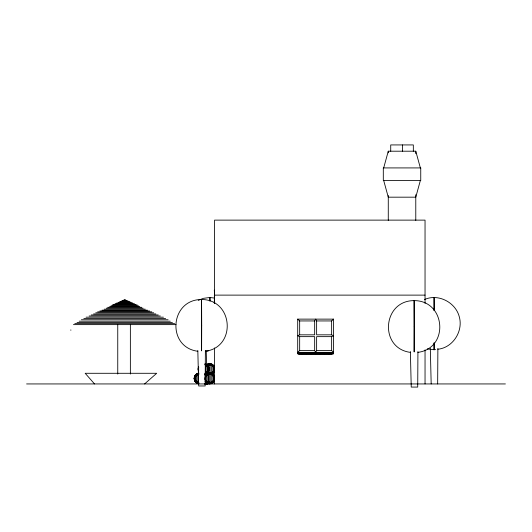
<?xml version="1.0" encoding="UTF-8"?>
<svg xmlns="http://www.w3.org/2000/svg" width="532" height="532" viewBox="0 0 532 532"><rect width="100%" height="100%" fill="white"/><g stroke="black" fill="none" stroke-linecap="round" stroke-linejoin="round"><path stroke-width="0.8" d="M205.379 350.468L205.166 385.966L198.689 385.966L197.824 350.468M417.926 351.566L417.72 387.07L411.236 387.07L410.372 351.566M434.152 342.921L434.072 349.743L427.309 348.852M437.663 383.938L437.876 348.44M212.474 374.169L212.487 373.085M212.075 373.81L212.168 373.092L211.856 373.63M209.395 372.852L209.714 372.872M209.362 382.229L209.934 382.189L209.422 382.255M209.714 381.963L209.808 382.269M212.501 373.464L212.434 374.249A5.273 2.76 15.4 0 0 212.015 373.278M195.104 377.261L195.563 380.739L198.343 382.874M195.018 378.445L195.237 377.048A4.515 4.515 0 0 1 195.577 376.27L195.716 376.024A4.515 4.515 0 0 1 196.242 375.353L196.441 375.153A4.515 4.515 0 0 1 197.113 374.634L197.352 374.488A4.515 4.515 0 0 1 198.137 374.149L198.409 374.069A4.515 4.515 0 0 1 198.682 374.009M198.702 382.801C194.313 382.062 194.014 375.206 198.396 374.215L198.117 373.165M212.015 382.575C202.16 386.651 203.942 368.59 212.94 375.153M205.532 376.816A4.429 4.429 0 0 0 205.432 377.075C204.448 379.948 206.615 382.847 209.648 383.027M205.532 380.074A4.429 4.429 0 0 1 205.432 379.815L205.359 379.549A4.429 4.429 0 0 1 205.359 377.341L206.469 375.24L205.219 378.445L205.857 380.633L207.46 382.235L210.752 382.734M205.046 379.675L205.458 379.569L205.458 377.321L205.046 377.215M204.966 364.852A4.429 4.429 0 0 1 205.738 365.185L205.738 372.939C207.739 372.041 208.351 369.654 207.892 367.672A4.515 4.515 0 0 0 207.553 366.894L207.413 366.648A4.515 4.515 0 0 0 206.888 365.976L206.689 365.777A4.515 4.515 0 0 0 206.017 365.258L205.778 365.112A4.515 4.515 0 0 0 204.993 364.772M206.842 372.307L205.891 373.038C207.773 372.121 208.557 369.84 208.025 367.885M208.098 370.272L207.633 366.741L205.924 365.038M214.29 371.802L213.312 371.236C215.387 367.991 211.716 363.582 208.185 364.852A4.429 4.429 0 0 0 207.42 365.185M210.685 373.291C213.891 372.367 215.227 368.264 212.647 365.976L213.432 365.198M205.638 380.333A4.429 4.429 0 0 0 205.764 380.579L207.513 382.328A4.429 4.429 0 0 0 208.278 382.661C210.958 383.579 214.064 381.291 213.984 378.445L214.409 378.445M205.638 376.556A4.429 4.429 0 0 1 205.764 376.31L207.513 374.561A4.429 4.429 0 0 1 208.278 374.229C213.033 372.613 216.524 379.728 211.816 382.195L212.394 383.153M198.682 382.88A4.515 4.515 0 0 1 198.409 382.821L198.137 382.741A4.515 4.515 0 0 1 197.352 382.402L197.113 382.255A4.515 4.515 0 0 1 196.441 381.737L196.242 381.537A4.515 4.515 0 0 1 195.716 380.865L195.577 380.619A4.515 4.515 0 0 1 195.237 379.841L195.158 379.569A4.515 4.515 0 0 1 195.158 377.321L196.288 375.206L198.343 374.016C193.455 374.821 194.107 382.96 198.975 382.801M207.42 382.275L208.471 382.801L210.772 382.634L211.071 383.705M198.117 383.725L198.409 382.634M204.88 374.641L206.123 374.501M208.185 383.705L208.298 383.339M210.925 373.524L211.024 373.151L210.772 374.255L208.524 374.255L208.185 373.185M208.231 383.738L208.524 382.634M383.685 167.919L388.274 151.201L415.778 151.201L420.366 167.919M420.366 180.461L415.778 197.179L388.274 197.179L383.685 180.461M205.352 377.048L205.279 377.321A4.515 4.515 0 0 0 205.279 379.569L205.352 379.841A4.515 4.515 0 0 0 205.452 380.107M206.409 375.206L208.464 374.016L211.044 374.149A4.515 4.515 0 0 1 211.822 374.488L212.069 374.634A4.515 4.515 0 0 1 212.74 375.153L212.94 375.353A4.515 4.515 0 0 1 213.458 376.024L213.605 376.27A4.515 4.515 0 0 1 213.944 377.048L213.924 377.288A4.429 4.429 0 0 1 213.944 379.549L213.864 379.815A4.429 4.429 0 0 1 213.532 380.579L212.68 381.677A4.515 4.515 0 0 1 212.069 382.255L211.822 382.402A4.515 4.515 0 0 1 211.044 382.741L209.648 382.96M194.253 377.028L195.344 377.321L195.776 376.277L194.798 375.712M198.323 367.652L198.709 367.758M205.518 376.077L205.897 376.277L207.48 374.688L206.875 373.71M205.153 377.241L205.618 376.117M208.185 371.715L208.185 373.258M208.331 371.802L207.354 371.236L206.662 372.134L207.473 372.939M208.863 370.491L207.786 370.192M213.984 370.252L212.793 372.307L210.758 373.564M213.478 380.673L214.004 379.622M315.642 352.35L314.665 350.535L314.665 336.643L299.662 336.643L297.701 335.739L299.662 334.834L314.665 334.834L314.665 320.942L315.642 319.127L316.626 320.942L316.626 334.834L331.629 334.834L333.584 335.739L331.629 336.643L316.626 336.643L316.626 350.535L315.642 352.35L315.642 353.86M205.791 372.859C208.81 371.263 208.378 366.754 205.844 365.152M211.756 365.225L209.555 364.487L208.158 364.772A4.515 4.515 0 0 0 207.38 365.112L207.134 365.258M206.975 383.033L204.88 383.592M205.764 365.311L206.33 364.334M196.787 383.153L197.365 382.195M206.842 373.797L207.387 372.819L208.424 373.291M211.723 365.311L212.288 364.334M206.875 383.18L207.48 382.195L206.582 381.511L205.811 382.315M212.394 373.737L211.816 374.688L212.714 375.379L213.478 374.601M204.993 373.364A4.515 4.515 0 0 0 205.778 373.025L206.017 372.879A4.515 4.515 0 0 0 206.689 372.36L206.888 372.161A4.515 4.515 0 0 0 207.413 371.489L207.553 371.243A4.515 4.515 0 0 0 207.892 370.465L207.972 370.192A4.515 4.515 0 0 0 207.972 367.945L205.871 365.171M211.783 365.238L213.458 366.801M211.876 374.614L210.825 374.089A4.515 4.515 0 0 0 208.524 374.069L208.251 374.149A4.515 4.515 0 0 0 207.473 374.488L207.227 374.634A4.515 4.515 0 0 0 206.556 375.153L206.356 375.353A4.515 4.515 0 0 0 205.837 376.024L205.691 376.27A4.515 4.515 0 0 0 205.565 376.523M207.892 367.964A4.429 4.429 0 0 1 207.892 370.172L207.812 370.438A4.429 4.429 0 0 1 207.487 371.203L206.828 372.101M208.797 383.239L208.158 383.266A4.795 2.507 15.4 0 1 207.646 383.366M195.789 376.071L196.301 375.412M195.663 374.601L196.468 375.379M195.63 376.177L197.259 374.548L198.975 374.089M212.886 381.683L213.618 380.739M214.203 381.098L213.405 380.613M213.518 382.282L212.714 381.511M212.787 372.101L213.438 371.203A4.429 4.429 0 0 0 213.771 370.438L213.851 370.172A4.429 4.429 0 0 0 213.851 367.964L213.771 367.698A4.429 4.429 0 0 0 213.438 366.934L212.587 365.836A4.429 4.429 0 0 0 211.929 365.324L211.689 365.185A4.429 4.429 0 0 0 210.925 364.852M209.655 372.633L209.568 373.085M206.722 365.923L205.891 365.098M212.827 375.24L214.077 377.261L213.93 379.582M213.066 375.053C214.702 376.736 214.835 381.131 211.975 382.475M206.662 366.003L207.467 365.225M195.663 382.308L196.468 381.511L195.344 379.569L194.266 379.868M314.665 350.535L299.662 350.535L297.701 352.35L333.584 352.35L331.629 350.535L316.626 350.535M316.626 320.942L331.629 320.942L333.584 319.127L333.584 353.86L297.701 353.86L297.701 319.127L333.584 319.127M144.604 383.938L156.694 373.291L85.18 373.291L94.543 383.938M196.494 375.213L197.392 374.561A4.429 4.429 0 0 1 198.163 374.229L198.702 374.089M206.815 364.36L207.387 365.311L208.431 364.879L208.132 363.808M206.33 373.803L205.764 372.819M206.556 375.353L208.517 374.215L210.752 374.156M211.689 365.198L211.689 372.939L212.733 372.274M212.288 373.803L211.723 372.819L210.679 373.258M212.827 381.65L210.825 382.801A4.515 4.515 0 0 1 208.524 382.821L208.251 382.741A4.515 4.515 0 0 1 207.473 382.402L207.227 382.255A4.515 4.515 0 0 1 206.556 381.737L206.356 381.537A4.515 4.515 0 0 1 205.837 380.865L205.691 380.619A4.515 4.515 0 0 1 205.565 380.367M208.172 366.428L208.185 364.852M207.354 366.9L208.331 366.335M213.312 366.9L214.283 366.355M194.818 381.185L195.776 380.613M205.239 380.992L205.897 380.613M213.405 376.277L214.376 375.732M209.708 373.092L209.315 373.012M198.263 300.407L203.164 298.372L209.927 297.481L214.436 298.08M208.338 350.881L205.332 351.273C236.833 347.157 233.269 299.45 201.575 299.509C169.881 299.45 166.317 347.157 197.818 351.273M207.227 365.038C212.554 361.78 216.91 370.571 211.949 373.185M207.314 365.152L208.398 364.706A4.515 4.515 0 0 1 210.679 364.693L210.951 364.772A4.515 4.515 0 0 1 211.729 365.112L211.975 365.258A4.515 4.515 0 0 1 212.647 365.777L212.847 365.976A4.515 4.515 0 0 1 213.365 366.648L213.512 366.894A4.515 4.515 0 0 1 213.851 367.672L213.93 367.945A4.515 4.515 0 0 1 213.93 370.192L213.851 370.465A4.515 4.515 0 0 1 213.512 371.243L213.365 371.489A4.515 4.515 0 0 1 212.847 372.161L212.647 372.36A4.515 4.515 0 0 1 211.975 372.879L211.729 373.025A4.515 4.515 0 0 1 211.477 373.151M207.367 365.278L210.659 364.779M196.82 373.717L197.365 374.688M208.491 374.169L207.42 374.614M210.745 373.497L211.849 373.038M207.167 383.126L204.88 383.811M206.296 384.437L206.004 383.346L204.88 383.492M207.593 383.885L207.261 383.319M210.832 382.874L211.942 382.415M424.509 299.536C438.275 293.305 455.638 302.362 459.309 316.853C463.372 331.237 452.865 347.762 437.829 349.245M195.251 379.602L195.251 379.582A4.429 4.429 0 0 1 195.237 377.341L195.251 377.308M214.296 377.188L213.837 377.321M198.336 370.491L198.709 370.378M207.786 367.945L208.877 367.652M213.744 367.945L214.476 367.752M213.917 367.905L213.917 370.225M205.159 383.579L206.037 383.432M208.398 364.792L209.555 364.639M435.575 349.544L434.072 349.743L434.072 342.921M417.886 352.377C449.387 348.254 445.823 300.547 414.129 300.613C382.428 300.547 378.864 348.254 410.372 352.377M204.88 383.738L207.048 382.914M209.867 363.635L209.262 363.635M214.576 294.622L214.303 290.146M214.576 295.12L425.041 295.12M214.768 295.34L214.369 295.34L214.369 302.921M214.576 296.031L214.576 299.057M124.202 299.769L125.253 299.769M123.577 300.174L125.885 300.174M122.912 300.487L126.543 300.487M122.247 300.853L127.215 300.853M121.356 301.059L128.106 301.059M120.352 301.371L129.103 301.371M119.407 301.877L130.047 301.877M118.257 302.336L131.205 302.336M214.303 302.761L214.768 302.794M116.747 302.954L132.707 302.954M115.065 303.592L134.39 303.592M113.635 304.444L135.82 304.444M112.265 304.942L137.19 304.942M111.035 305.78L138.42 305.78M109.678 306.492L139.783 306.492M107.717 307.323L141.738 307.323M106.34 308.201L143.115 308.201M104.172 309.172L145.283 309.172M101.984 310.176L147.477 310.176M99.856 310.947L149.598 310.947M97.669 311.819L151.786 311.819M95.76 312.776L153.701 312.776M93.579 313.933L155.876 313.933M91.218 314.944L158.237 314.944M89.13 316.001L160.325 316.001M86.038 317.178L163.424 317.178M83.837 318.595L165.618 318.595M81.376 319.759L168.079 319.759M297.701 319.127L299.662 320.942L314.665 320.942M79.182 321.195L170.273 321.195M77.047 322.425L172.408 322.425M74.839 323.629L174.616 323.629M73.443 324.626L176.012 324.626M297.701 352.776L333.584 352.776M297.701 353.654L333.584 353.654M298.558 354.265L332.187 354.265M198.123 369.068L198.782 369.068M207.932 369.068L209.076 369.068M213.891 369.068L214.316 369.068M194.054 378.445L195.197 378.445M26.6 383.938L505.4 383.938M205.159 374.734L205.711 374.807M209.555 363.602L209.555 364.733L210.679 364.879L210.978 363.808M204.88 374.501L206.083 374.661M204.88 374.728L205.432 374.761M214.21 370.305L213.744 370.192M213.837 379.569L214.303 379.688M206.037 374.794L206.004 374.787A4.515 4.515 0 0 0 205.166 374.654M205.804 365.225L205.977 365.324A4.429 4.429 0 0 1 206.635 365.836L207.487 366.934A4.429 4.429 0 0 1 207.812 367.698M210.832 374.016L212.886 375.206L214.024 378.445M208.371 373.497L207.267 373.038L208.351 373.564M198.323 382.94L196.242 381.737M213.398 371.269L212.76 372.247M211.018 374.229A4.429 4.429 0 0 1 211.783 374.561L212.022 374.701A4.429 4.429 0 0 1 212.68 375.213L213.532 376.31A4.429 4.429 0 0 1 213.864 377.075M196.494 381.677L197.153 382.189M211.849 365.098L212.793 365.83M212.62 372.134L213.432 372.939M205.738 374.575L206.582 375.379M196.301 381.477L195.65 380.579A4.429 4.429 0 0 1 195.317 379.815L195.098 378.445M209.688 372.752L209.648 374.109M206.842 365.83L207.566 366.774M206.356 381.737L205.153 379.649M213.525 366.774L213.984 367.885M212.148 373.584L212.135 373.125A4.515 2.361 15.4 0 1 212.002 373.457A5.307 2.78 15.4 0 1 212.394 374.215A5.24 2.74 15.4 0 0 211.982 373.284M430.315 348.44L431.179 383.938M206.236 350.914L206.576 364.952M209.987 300.986L209.927 297.481L209.927 300.986M434.178 310.548L434.072 297.481L434.072 310.548M425.041 303.42L425.041 220.122L214.576 220.122L214.576 303.42M425.041 349.91L425.041 383.938M415.778 151.201L415.778 153.662M415.778 194.712L415.778 220.388M413.331 151.201L413.331 144.93L390.721 144.93L390.721 151.201M402.524 144.93L402.524 151.201M388.274 151.201L388.274 152.844M388.274 195.537L388.274 220.388M331.629 320.942L331.629 334.834M331.629 336.643L331.629 350.535M329.102 352.35L329.102 353.86M324.613 352.35L324.613 353.86M320.131 352.35L320.131 353.86M311.16 352.35L311.16 353.86M306.671 352.35L306.671 353.86M302.189 352.35L302.189 353.86M299.662 320.942L299.662 334.834M299.662 336.643L299.662 350.535M214.549 347.928L214.549 383.938M214.303 301.458L214.303 303.054M213.066 375.619L213.066 381.271M212.973 366.242L212.973 371.895M211.783 374.575L211.783 382.315A4.429 4.429 0 0 1 211.018 382.661M210.113 364.673L210.113 373.424M210.207 374.049L210.207 382.841M209.648 382.781L209.648 383.924M209.003 364.673L209.003 373.424M209.096 374.049L209.096 382.841M208.278 374.229L208.278 382.661M207.015 366.242L207.015 371.895M207.041 374.861L207.041 382.029M205.984 375.958L205.984 380.932M205.432 381.929L205.432 383.552M198.163 374.229L198.163 382.661A4.429 4.429 0 0 1 197.392 382.328M196.926 374.861L196.926 382.029M195.869 375.958L195.869 380.932M130.367 324.653L130.367 374.062M117.752 324.653L117.752 374.062M70.849 329.873L70.849 330.299M212.487 373.198A4.854 2.54 15.4 0 1 211.982 373.863M212.388 373.138A4.761 2.494 15.4 0 1 211.955 373.65M214.349 379.649A4.854 4.854 0 0 1 205.399 380.779M205.139 380.234A4.854 4.854 0 0 1 205.033 379.941M205.259 376.377A4.854 4.854 0 0 1 214.416 377.534M205.199 381.271A5.273 5.273 0 0 0 214.423 380.693A5.24 5.24 0 0 1 205.226 381.251M205.026 375.905A5.273 5.273 0 0 1 214.549 376.503M205.053 375.918A5.24 5.24 0 0 1 214.522 376.516M214.463 381.092A5.5 5.5 0 0 1 205.199 381.677M205.199 375.213A5.5 5.5 0 0 1 214.463 375.798M212.587 372.3A4.429 4.429 0 0 1 211.929 372.812L211.689 372.952A4.429 4.429 0 0 1 211.184 373.191M207.926 373.191A4.429 4.429 0 0 1 207.666 373.078M214.396 369.374A4.854 4.854 0 0 1 211.344 373.577M207.221 373.318A4.854 4.854 0 0 1 206.955 373.165M206.702 365.145A4.854 4.854 0 0 1 214.409 369.068M212.095 373.69A5.273 5.273 0 0 0 214.463 371.01A5.24 5.24 0 0 1 212.082 373.663M206.197 373.132A5.273 5.273 0 0 0 207.314 373.836A5.24 5.24 0 0 1 206.217 373.105M206.456 364.799A5.273 5.273 0 0 1 214.569 367.439A5.24 5.24 0 0 0 206.749 364.646M214.369 371.715A5.5 5.5 0 0 1 211.896 374.043M207.214 374.043A5.5 5.5 0 0 1 206.05 373.304M206.323 364.62A5.5 5.5 0 0 1 214.529 366.728M206.768 383.166A4.429 4.429 0 0 1 206.25 383.373M206.802 383.239A4.515 4.515 0 0 1 206.276 383.452L206.004 383.532A4.515 4.515 0 0 1 205.166 383.665M207.48 383.253A4.854 4.854 0 0 1 205.186 383.998M205.186 374.315A4.854 4.854 0 0 1 206.083 374.455M208.238 383.22A5.273 5.273 0 0 1 205.212 384.423M207.959 383.399A5.24 5.24 0 0 1 205.206 384.39M208.384 383.392A5.5 5.5 0 0 1 205.226 384.643M206.635 372.3A4.429 4.429 0 0 1 205.977 372.812L205.738 372.952A4.429 4.429 0 0 1 204.966 373.284M205.086 364.487A4.821 4.821 0 0 1 205.086 373.65M205.239 364.021A5.307 5.307 0 0 1 205.239 374.116M198.662 371.023A5.307 5.307 0 0 1 198.662 367.113M205.219 364.081A5.24 5.24 0 0 1 205.219 374.049M198.729 370.997A5.24 5.24 0 0 1 198.729 367.14M204.966 363.748A5.493 5.493 0 0 1 204.966 374.388M198.629 371.409A5.493 5.493 0 0 1 198.629 366.728M195.317 377.075A4.429 4.429 0 0 1 195.65 376.31M198.629 383.18A4.821 4.821 0 0 1 198.629 373.71M198.862 383.712A5.307 5.307 0 0 1 198.862 373.178M198.549 383.592A5.24 5.24 0 0 1 198.549 373.298M198.848 383.865A5.46 5.46 0 0 1 198.848 373.025M212.022 382.189A4.429 4.429 0 0 0 212.68 381.677L212.94 381.537A4.515 4.515 0 0 0 213.458 380.865L213.605 380.619A4.515 4.515 0 0 0 213.944 379.841L214.024 379.569A4.515 4.515 0 0 0 214.13 379.01M214.024 377.321A4.515 4.515 0 0 1 214.13 377.88M201.701 325.644L201.608 350.881L201.575 299.509L201.701 325.644M414.248 326.741L414.162 351.978L414.129 300.613L414.248 326.741M420.746 167.919L383.306 167.919L383.306 180.461L420.746 180.461L420.746 167.919"/></g></svg>
